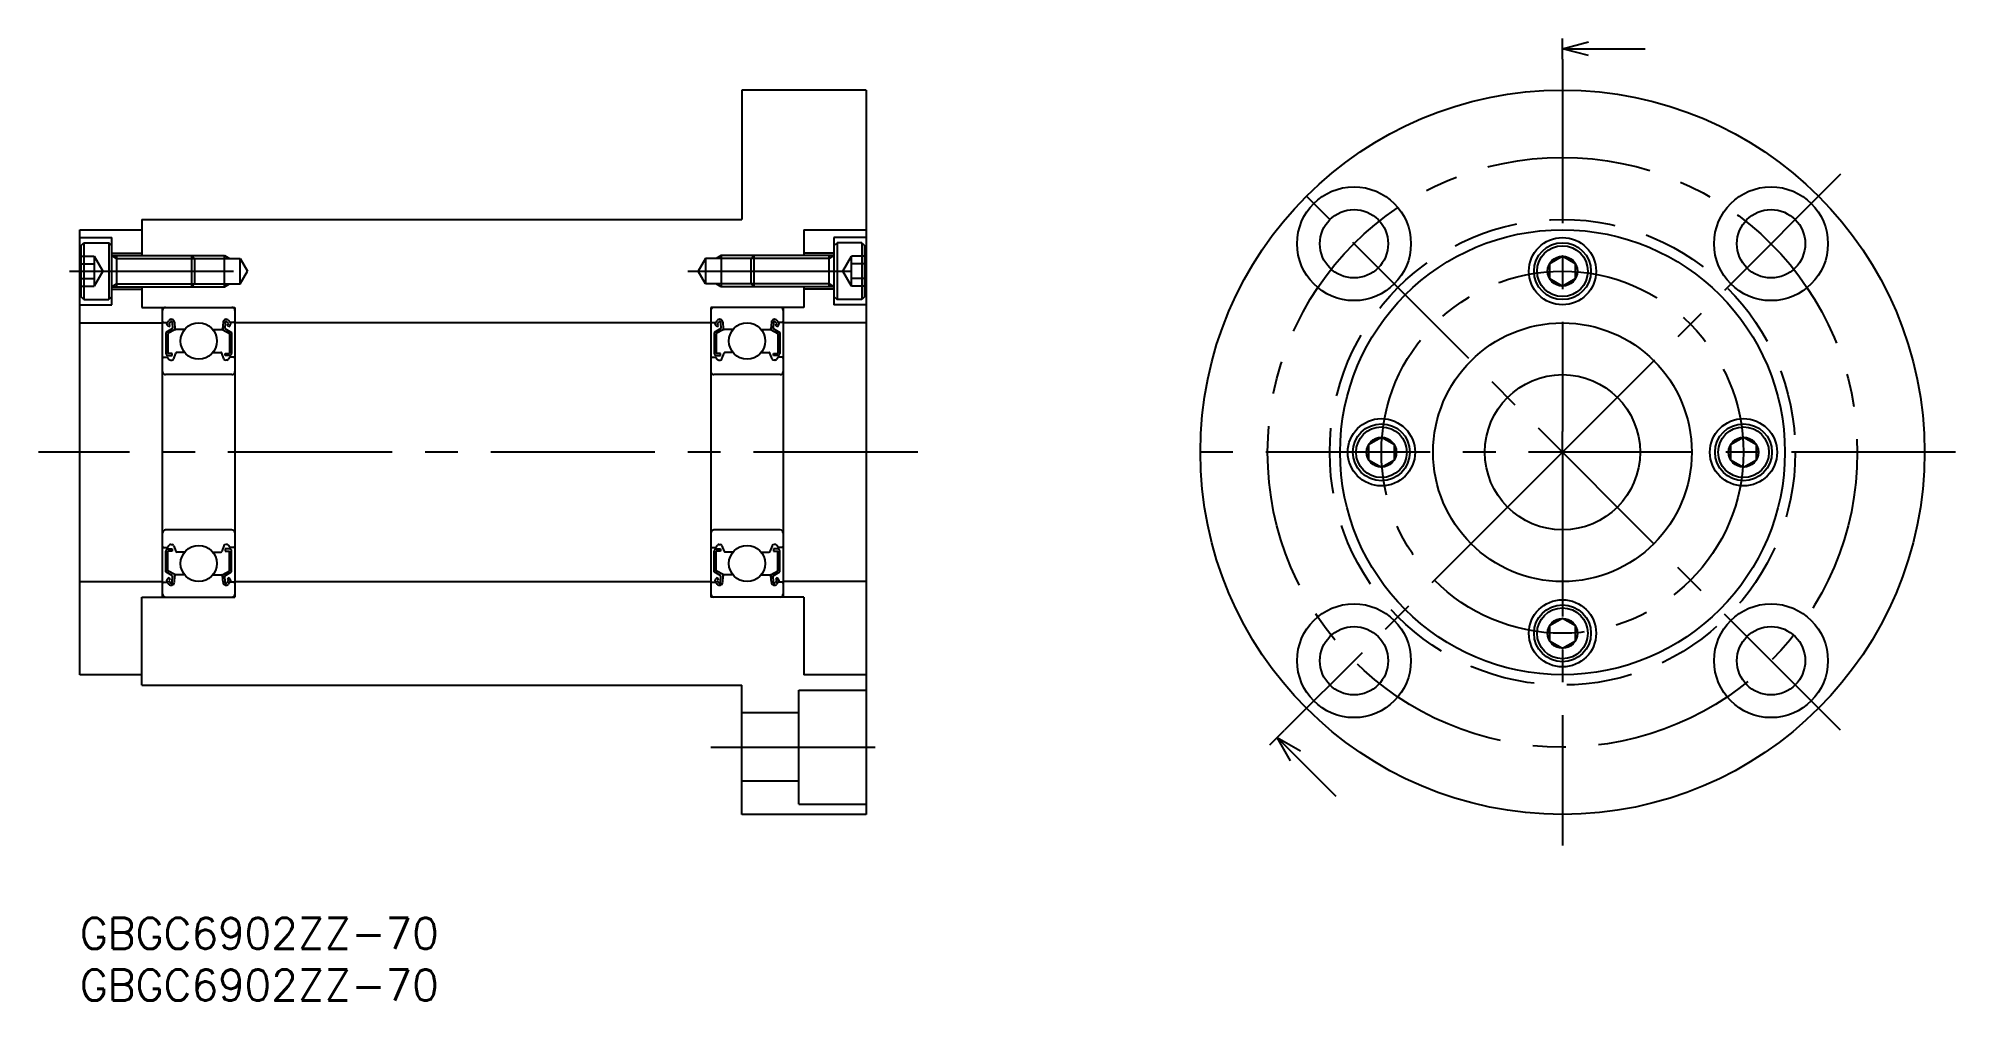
# Model space of a CAD drawing. Extents: x -4 to 181, y -8 to 85.
import ezdxf

# ---------------------------------------------------------------- set-up
doc = ezdxf.new("R2010")
doc.units = 0
doc.header["$LTSCALE"] = 0.5
doc.linetypes.add('CENTER', pattern=[50.8, 31.75, -6.35, 6.35, -6.35])
doc.linetypes.add('DASHED', pattern=[19.05, 12.7, -6.35])
doc.layers.get('0').update_dxf_attribs({"linetype": 'CONTINUOUS'})
for name, color, linetype in [('MSM_CENTER', 1, 'CENTER'), ('MSM_CONTINUOUS', 7, 'CONTINUOUS'), ('MSM_DASHED', 4, 'DASHED'), ('MSM_NARROW', 5, 'CONTINUOUS'), ('MSM_PART_NUMBER', 7, 'CONTINUOUS')]:
    doc.layers.add(name, color=color, linetype=linetype)
doc.styles.get("Standard").update_dxf_attribs({"font": 'txt.shx', "height": 3, "bigfont": 'bigfont.shx'})

# ---------------------------------------------------------------- blocks, each defined once
blk = doc.blocks.new('*U7')
at = {"layer": 'MSM_PART_NUMBER'}
blk.add_text('GBGC6902ZZ-70', height=3, dxfattribs=at).set_placement((0, -3))
blk = doc.blocks.new('*U8')
at = {"layer": 'MSM_PART_NUMBER'}
blk.add_text('GBGC6902ZZ-70', height=3, dxfattribs=at).set_placement((0, -8))
blk = doc.blocks.new('_OPEN30')
at = {"color": 0, "linetype": 'BYBLOCK'}
for p, q in [((-1, 0.268), (0, 0)), ((0, 0), (-1, -0.268)), ((0, 0), (-1, 0))]:
    blk.add_line(p, q, dxfattribs=at)
blk = doc.blocks.new('*U2')
at = {"color": 7, "linetype": 'CONTINUOUS'}
blk.add_lwpolyline([(595.34, 147.9), (600.84, 147.9)], dxfattribs=at)
at = {"color": 7, "linetype": 'CONTINUOUS', "xscale": 2.5, "yscale": 2.5, "zscale": 2.5, "rotation": 180}
blk.add_blockref('_OPEN30', (592.84, 147.9), dxfattribs=at)
blk = doc.blocks.new('*U1')
at = {"color": 7, "linetype": 'CONTINUOUS'}
blk.add_lwpolyline([(595.34, 94.1), (600.84, 94.1)], dxfattribs=at)
at = {"color": 7, "linetype": 'CONTINUOUS', "xscale": 2.5, "yscale": 2.5, "zscale": 2.5, "rotation": 180}
blk.add_blockref('_OPEN30', (592.84, 94.1), dxfattribs=at)

msp = doc.modelspace()

# ---------------------------------------------------------------- linework, layer by layer
at = {"layer": 'MSM_CENTER'}
for p, q in [((143.32, 83), (143.32, 47)), ((170.19, 18.13), (116.45, 71.87)), ((170.19, 71.87), (143.32, 45)), ((-1, 62.5), (17.21, 62.5)), ((58.79, 62.5), (77, 62.5)), ((81, 45), (-4, 45)), ((181.32, 45), (105.32, 45)), ((143.32, 45), (143.32, 7)), ((141.91, 43.59), (116.45, 18.13)), ((61, 16.5), (79, 16.5))]:
    msp.add_line(p, q, dxfattribs=at)
for radius in [28.5, 17.5]:
    msp.add_circle((143.32, 45), radius, dxfattribs=at)
at = {"layer": 'MSM_CONTINUOUS'}
for p, q in [((143.32, 83), (143.32, 85)), ((76, 80), (64, 80)), ((64, 80), (64, 67.5)), ((76, 80), (76, 10)), ((6, 67.5), (64, 67.5)), ((6, 67.5), (6, 64)), ((0, 66.5), (6, 66.5)), ((0, 23.5), (0, 66.5)), ((0, 65.75), (3.1, 65.75)), ((0.1, 64.95), (0.4, 65.25)), ((0.1, 64.95), (0.1, 60.05)), ((0.4, 65.25), (2.8, 65.25)), ((0.4, 65.25), (0.4, 59.75)), ((3.1, 64.95), (2.8, 65.25)), ((2.8, 65.25), (2.8, 59.75)), ((3.1, 59.25), (3.1, 65.75)), ((70, 66.5), (76, 66.5)), ((70, 66.5), (70, 64)), ((76, 65.75), (72.9, 65.75)), ((72.9, 65.75), (72.9, 59.25)), ((72.9, 64.95), (73.2, 65.25)), ((75.6, 65.25), (73.2, 65.25)), ((73.2, 65.25), (73.2, 59.75)), ((75.6, 65.25), (75.9, 64.95)), ((75.6, 65.25), (75.6, 59.75)), ((75.9, 60.05), (75.9, 64.95)), ((3.1, 64.25), (6, 64.25)), ((3.1, 64), (10.83, 64)), ((3.57, 64), (3.57, 61)), ((10.83, 61), (10.83, 64)), ((10.83, 64), (11.1, 63.73)), ((11.1, 63.73), (15.5, 63.73)), ((11.1, 63.73), (11.1, 61.27)), ((14, 61), (14, 64)), ((15.5, 61.27), (15.5, 63.73)), ((15.5, 63.73), (16.21, 62.5)), ((60.5, 63.73), (59.79, 62.5)), ((64.9, 63.73), (60.5, 63.73)), ((60.5, 63.73), (60.5, 61.27)), ((62, 64), (62, 61)), ((64.9, 63.73), (65.17, 64)), ((64.9, 61.27), (64.9, 63.73)), ((72.9, 64), (65.17, 64)), ((65.17, 64), (65.17, 61)), ((72.9, 64.25), (70, 64.25)), ((72.43, 61), (72.43, 64)), ((143.32, 63.94), (142.07, 63.22)), ((142.07, 63.22), (142.07, 61.78)), ((144.57, 63.22), (143.32, 63.94)), ((144.57, 61.78), (144.57, 63.22)), ((11.1, 61.27), (10.83, 61)), ((11.1, 61.27), (15.5, 61.27)), ((15.5, 61.27), (16.21, 62.5)), ((60.5, 61.27), (59.79, 62.5)), ((64.9, 61.27), (60.5, 61.27)), ((65.17, 61), (64.9, 61.27)), ((142.07, 61.78), (143.32, 61.06)), ((143.32, 61.06), (144.57, 61.78)), ((0.4, 59.75), (0.1, 60.05)), ((0.4, 59.75), (2.8, 59.75)), ((3.1, 60.05), (2.8, 59.75)), ((3.1, 61), (10.83, 61)), ((3.1, 60.75), (6, 60.75)), ((6, 61), (6, 59)), ((72.9, 61), (65.17, 61)), ((70, 61), (70, 59)), ((72.9, 60.75), (70, 60.75)), ((72.9, 60.05), (73.2, 59.75)), ((75.6, 59.75), (73.2, 59.75)), ((75.9, 60.05), (75.6, 59.75)), ((0, 59.25), (3.1, 59.25)), ((0, 57.5), (8, 57.5)), ((6, 59), (15, 59)), ((8, 31), (8, 59)), ((8.1, 57.55), (8.46, 57.55)), ((8.45, 57.54), (8.62, 57.74)), ((8.6, 57.41), (8.77, 57.61)), ((8.95, 57.55), (8.98, 56.95)), ((9.15, 57.57), (9.2, 56.94)), ((13.85, 57.57), (13.8, 56.94)), ((14.05, 57.55), (14.02, 56.95)), ((14.4, 57.41), (14.23, 57.61)), ((14.55, 57.54), (14.38, 57.74)), ((14.9, 57.55), (14.54, 57.55)), ((15, 59), (15, 31)), ((61, 57.5), (15, 57.5)), ((61, 59), (61, 31)), ((70, 59), (61, 59)), ((61.1, 57.55), (61.46, 57.55)), ((61.45, 57.54), (61.62, 57.74)), ((61.6, 57.41), (61.77, 57.61)), ((61.95, 57.55), (61.98, 56.95)), ((62.15, 57.57), (62.2, 56.94)), ((66.85, 57.57), (66.8, 56.94)), ((67.05, 57.55), (67.02, 56.95)), ((67.4, 57.41), (67.23, 57.61)), ((67.55, 57.54), (67.38, 57.74)), ((67.9, 57.55), (67.54, 57.55)), ((68, 59), (68, 31)), ((76, 57.5), (68, 57.5)), ((76, 59.25), (72.9, 59.25)), ((8.98, 56.95), (8.33, 56.57)), ((8.33, 56.57), (8.33, 54.55)), ((8.6, 57.12), (8.46, 57.27)), ((9.18, 56.83), (8.53, 56.46)), ((8.53, 56.46), (8.53, 54.55)), ((8.74, 57.27), (8.6, 57.41)), ((8.6, 57.12), (8.74, 57.27)), ((9.18, 57.2), (9.18, 56.83)), ((10.14, 56.85), (9.3, 56.85)), ((12.86, 56.85), (13.7, 56.85)), ((13.82, 57.2), (13.82, 56.83)), ((13.82, 56.83), (14.47, 56.46)), ((14.02, 56.95), (14.67, 56.57)), ((14.26, 57.27), (14.4, 57.41)), ((14.4, 57.12), (14.26, 57.27)), ((14.4, 57.12), (14.54, 57.27)), ((14.47, 56.46), (14.47, 54.55)), ((14.67, 56.57), (14.67, 54.55)), ((61.98, 56.95), (61.33, 56.57)), ((61.33, 56.57), (61.33, 54.55)), ((61.6, 57.12), (61.46, 57.27)), ((62.18, 56.83), (61.53, 56.46)), ((61.53, 56.46), (61.53, 54.55)), ((61.74, 57.27), (61.6, 57.41)), ((61.6, 57.12), (61.74, 57.27)), ((62.18, 57.2), (62.18, 56.83)), ((63.14, 56.85), (62.3, 56.85)), ((65.86, 56.85), (66.7, 56.85)), ((66.82, 57.2), (66.82, 56.83)), ((66.82, 56.83), (67.47, 56.46)), ((67.02, 56.95), (67.67, 56.57)), ((67.26, 57.27), (67.4, 57.41)), ((67.4, 57.12), (67.26, 57.27)), ((67.4, 57.12), (67.54, 57.27)), ((67.47, 56.46), (67.47, 54.55)), ((67.67, 56.57), (67.67, 54.55)), ((8.1, 54.2), (8.45, 54.2)), ((8.45, 54.2), (8.64, 53.97)), ((8.93, 54.55), (8.53, 54.55)), ((8.53, 54.35), (8.93, 54.35)), ((8.79, 53.9), (8.89, 53.9)), ((8.93, 54.35), (8.93, 54.55)), ((9.08, 54.03), (9.28, 54.58)), ((10.14, 54.65), (9.37, 54.65)), ((12.86, 54.65), (13.63, 54.65)), ((13.92, 54.03), (13.72, 54.58)), ((14.07, 54.35), (14.07, 54.55)), ((14.07, 54.55), (14.47, 54.55)), ((14.47, 54.35), (14.07, 54.35)), ((14.21, 53.9), (14.11, 53.9)), ((14.55, 54.2), (14.36, 53.97)), ((14.9, 54.2), (14.55, 54.2)), ((61.1, 54.2), (61.45, 54.2)), ((61.45, 54.2), (61.64, 53.97)), ((61.93, 54.55), (61.53, 54.55)), ((61.53, 54.35), (61.93, 54.35)), ((61.79, 53.9), (61.89, 53.9)), ((61.93, 54.35), (61.93, 54.55)), ((62.08, 54.03), (62.28, 54.58)), ((63.14, 54.65), (62.37, 54.65)), ((65.86, 54.65), (66.63, 54.65)), ((66.92, 54.03), (66.72, 54.58)), ((67.07, 54.35), (67.07, 54.55)), ((67.07, 54.55), (67.47, 54.55)), ((67.47, 54.35), (67.07, 54.35)), ((67.21, 53.9), (67.11, 53.9)), ((67.55, 54.2), (67.36, 53.97)), ((67.9, 54.2), (67.55, 54.2)), ((14.7, 52.5), (8.3, 52.5)), ((67.7, 52.5), (61.3, 52.5)), ((125.82, 46.44), (124.57, 45.72)), ((127.07, 45.72), (125.82, 46.44)), ((143.32, 45), (143.32, 47)), ((160.82, 46.44), (159.57, 45.72)), ((162.07, 45.72), (160.82, 46.44)), ((124.57, 45.72), (124.57, 44.28)), ((127.07, 44.28), (127.07, 45.72)), ((141.91, 43.59), (143.32, 45)), ((159.57, 45.72), (159.57, 44.28)), ((162.07, 44.28), (162.07, 45.72)), ((124.57, 44.28), (125.82, 43.56)), ((125.82, 43.56), (127.07, 44.28)), ((159.57, 44.28), (160.82, 43.56)), ((160.82, 43.56), (162.07, 44.28)), ((14.7, 37.5), (8.3, 37.5)), ((67.7, 37.5), (61.3, 37.5)), ((8.1, 35.8), (8.45, 35.8)), ((8.33, 33.43), (8.33, 35.45)), ((8.45, 35.8), (8.64, 36.03)), ((8.53, 35.65), (8.93, 35.65)), ((8.93, 35.45), (8.53, 35.45)), ((8.53, 33.54), (8.53, 35.45)), ((8.79, 36.1), (8.89, 36.1)), ((8.93, 35.65), (8.93, 35.45)), ((9.08, 35.97), (9.28, 35.42)), ((10.14, 35.35), (9.37, 35.35)), ((12.86, 35.35), (13.63, 35.35)), ((13.92, 35.97), (13.72, 35.42)), ((14.07, 35.65), (14.07, 35.45)), ((14.47, 35.65), (14.07, 35.65)), ((14.07, 35.45), (14.47, 35.45)), ((14.21, 36.1), (14.11, 36.1)), ((14.55, 35.8), (14.36, 36.03)), ((14.47, 33.54), (14.47, 35.45)), ((14.9, 35.8), (14.55, 35.8)), ((14.67, 33.43), (14.67, 35.45)), ((61.1, 35.8), (61.45, 35.8)), ((61.33, 33.43), (61.33, 35.45)), ((61.45, 35.8), (61.64, 36.03)), ((61.53, 35.65), (61.93, 35.65)), ((61.93, 35.45), (61.53, 35.45)), ((61.53, 33.54), (61.53, 35.45)), ((61.79, 36.1), (61.89, 36.1)), ((61.93, 35.65), (61.93, 35.45)), ((62.08, 35.97), (62.28, 35.42)), ((63.14, 35.35), (62.37, 35.35)), ((65.86, 35.35), (66.63, 35.35)), ((66.92, 35.97), (66.72, 35.42)), ((67.07, 35.65), (67.07, 35.45)), ((67.47, 35.65), (67.07, 35.65)), ((67.07, 35.45), (67.47, 35.45)), ((67.21, 36.1), (67.11, 36.1)), ((67.55, 35.8), (67.36, 36.03)), ((67.47, 33.54), (67.47, 35.45)), ((67.9, 35.8), (67.55, 35.8)), ((67.67, 33.43), (67.67, 35.45)), ((8.98, 33.05), (8.33, 33.43)), ((9.18, 33.17), (8.53, 33.54)), ((13.82, 33.17), (14.47, 33.54)), ((14.02, 33.05), (14.67, 33.43)), ((61.98, 33.05), (61.33, 33.43)), ((62.18, 33.17), (61.53, 33.54)), ((66.82, 33.17), (67.47, 33.54)), ((67.02, 33.05), (67.67, 33.43)), ((0, 32.5), (8, 32.5)), ((8.1, 32.45), (8.46, 32.45)), ((8.45, 32.46), (8.62, 32.26)), ((8.6, 32.88), (8.46, 32.73)), ((8.6, 32.88), (8.74, 32.73)), ((8.74, 32.73), (8.6, 32.59)), ((8.6, 32.59), (8.77, 32.39)), ((8.95, 32.45), (8.98, 33.05)), ((9.15, 32.43), (9.2, 33.06)), ((9.18, 32.8), (9.18, 33.17)), ((10.14, 33.15), (9.3, 33.15)), ((12.86, 33.15), (13.7, 33.15)), ((13.85, 32.43), (13.8, 33.06)), ((13.82, 32.8), (13.82, 33.17)), ((14.05, 32.45), (14.02, 33.05)), ((14.4, 32.59), (14.23, 32.39)), ((14.4, 32.88), (14.26, 32.73)), ((14.26, 32.73), (14.4, 32.59)), ((14.55, 32.46), (14.38, 32.26)), ((14.4, 32.88), (14.54, 32.73)), ((14.9, 32.45), (14.54, 32.45)), ((15, 32.5), (61, 32.5)), ((61.1, 32.45), (61.46, 32.45)), ((61.45, 32.46), (61.62, 32.26)), ((61.6, 32.88), (61.46, 32.73)), ((61.6, 32.88), (61.74, 32.73)), ((61.74, 32.73), (61.6, 32.59)), ((61.6, 32.59), (61.77, 32.39)), ((61.95, 32.45), (61.98, 33.05)), ((62.15, 32.43), (62.2, 33.06)), ((62.18, 32.8), (62.18, 33.17)), ((63.14, 33.15), (62.3, 33.15)), ((65.86, 33.15), (66.7, 33.15)), ((66.85, 32.43), (66.8, 33.06)), ((66.82, 32.8), (66.82, 33.17)), ((67.05, 32.45), (67.02, 33.05)), ((67.4, 32.59), (67.23, 32.39)), ((67.4, 32.88), (67.26, 32.73)), ((67.26, 32.73), (67.4, 32.59)), ((67.55, 32.46), (67.38, 32.26)), ((67.4, 32.88), (67.54, 32.73)), ((67.9, 32.45), (67.54, 32.45)), ((76, 32.5), (68, 32.5)), ((6, 22.5), (6, 31)), ((6, 31), (15, 31)), ((70, 31), (61, 31)), ((70, 31), (70, 23.5)), ((143.32, 28.94), (142.07, 28.22)), ((142.07, 28.22), (142.07, 26.78)), ((144.57, 28.22), (143.32, 28.94)), ((144.57, 26.78), (144.57, 28.22)), ((142.07, 26.78), (143.32, 26.06)), ((143.32, 26.06), (144.57, 26.78)), ((6, 23.5), (0, 23.5)), ((6, 22.5), (64, 22.5)), ((64, 10), (64, 22.5)), ((76, 23.5), (70, 23.5)), ((69.5, 11), (69.5, 22)), ((69.5, 22), (76, 22)), ((69.5, 19.8), (64, 19.8)), ((115.04, 16.72), (116.45, 18.13)), ((69.5, 13.2), (64, 13.2)), ((76, 10), (64, 10)), ((69.5, 11), (76, 11))]:
    msp.add_line(p, q, dxfattribs=at)
for centre, radius in [((143.32, 45), 35), ((123.17, 65.15), 5.5), ((163.48, 65.15), 5.5), ((123.17, 65.15), 3.3), ((163.48, 65.15), 3.3), ((143.32, 45), 21.5), ((143.32, 62.5), 3.25), ((143.32, 62.5), 2.75), ((143.32, 62.5), 2.45), ((143.32, 62.5), 1.44), ((11.5, 55.75), 1.75), ((64.5, 55.75), 1.75), ((143.32, 45), 12.5), ((143.32, 45), 7.5), ((125.82, 45), 3.25), ((160.82, 45), 3.25), ((125.82, 45), 2.75), ((125.82, 45), 2.45), ((125.82, 45), 1.44), ((160.82, 45), 2.75), ((160.82, 45), 2.45), ((160.82, 45), 1.44), ((11.5, 34.25), 1.75), ((64.5, 34.25), 1.75), ((123.17, 24.85), 5.5), ((143.32, 27.5), 3.25), ((143.32, 27.5), 2.75), ((143.32, 27.5), 2.45), ((163.48, 24.85), 5.5), ((123.17, 24.85), 3.3), ((143.32, 27.5), 1.44), ((163.48, 24.85), 3.3)]:
    msp.add_circle(centre, radius, dxfattribs=at)
for centre, radius, start, end in [((8.3, 58.7), 0.3, 90, 180), ((8.1, 57.65), 0.1, 180, 270), ((8.6, 57.41), 0.2, 140.1364, 224.998), ((8.85, 57.55), 0.3, 4.9347, 140.1364), ((8.85, 57.55), 0.1, 3.1017, 139.9503), ((14.15, 57.55), 0.3, 39.8636, 175.0653), ((14.15, 57.55), 0.1, 40.0497, 176.8983), ((14.4, 57.41), 0.2, 315.002, 39.8636), ((14.7, 58.7), 0.3, 0, 90), ((14.9, 57.65), 0.1, 270, 0), ((61.3, 58.7), 0.3, 90, 180), ((61.1, 57.65), 0.1, 180, 270), ((61.6, 57.41), 0.2, 140.1364, 224.998), ((61.85, 57.55), 0.3, 4.9347, 140.1364), ((61.85, 57.55), 0.1, 3.1017, 139.9503), ((67.15, 57.55), 0.3, 39.8636, 175.0653), ((67.15, 57.55), 0.1, 40.0497, 176.8983), ((67.4, 57.41), 0.2, 315.002, 39.8636), ((67.7, 58.7), 0.3, 0, 90), ((67.9, 57.65), 0.1, 270, 0), ((9.3, 56.95), 0.1, 184.9347, 270), ((13.7, 56.95), 0.1, 270, 355.0653), ((62.3, 56.95), 0.1, 184.9347, 270), ((66.7, 56.95), 0.1, 270, 355.0653), ((8.1, 54.1), 0.1, 90, 180), ((8.53, 54.55), 0.2, 180, 270), ((8.79, 54.1), 0.2, 219.9772, 270), ((8.89, 54.1), 0.2, 270, 339.9926), ((9.37, 54.55), 0.1, 90, 159.9926), ((13.63, 54.55), 0.1, 20.0074, 90), ((14.11, 54.1), 0.2, 200.0074, 270), ((14.21, 54.1), 0.2, 270, 320.0228), ((14.47, 54.55), 0.2, 270, 0), ((14.9, 54.1), 0.1, 0, 90), ((61.1, 54.1), 0.1, 90, 180), ((61.53, 54.55), 0.2, 180, 270), ((61.79, 54.1), 0.2, 219.9772, 270), ((61.89, 54.1), 0.2, 270, 339.9926), ((62.37, 54.55), 0.1, 90, 159.9926), ((66.63, 54.55), 0.1, 20.0074, 90), ((67.11, 54.1), 0.2, 200.0074, 270), ((67.21, 54.1), 0.2, 270, 320.0228), ((67.47, 54.55), 0.2, 270, 0), ((67.9, 54.1), 0.1, 0, 90), ((8.3, 52.8), 0.3, 180, 270), ((14.7, 52.8), 0.3, 270, 0), ((61.3, 52.8), 0.3, 180, 270), ((67.7, 52.8), 0.3, 270, 0), ((8.3, 37.2), 0.3, 90, 180), ((14.7, 37.2), 0.3, 0, 90), ((61.3, 37.2), 0.3, 90, 180), ((67.7, 37.2), 0.3, 0, 90), ((8.1, 35.9), 0.1, 180, 270), ((8.53, 35.45), 0.2, 90, 180), ((8.79, 35.9), 0.2, 90, 140.0228), ((8.89, 35.9), 0.2, 20.0074, 90), ((9.37, 35.45), 0.1, 200.0074, 270), ((13.63, 35.45), 0.1, 270, 339.9926), ((14.11, 35.9), 0.2, 90, 159.9926), ((14.21, 35.9), 0.2, 39.9772, 90), ((14.47, 35.45), 0.2, 0, 90), ((14.9, 35.9), 0.1, 270, 0), ((61.1, 35.9), 0.1, 180, 270), ((61.53, 35.45), 0.2, 90, 180), ((61.79, 35.9), 0.2, 90, 140.0228), ((61.89, 35.9), 0.2, 20.0074, 90), ((62.37, 35.45), 0.1, 200.0074, 270), ((66.63, 35.45), 0.1, 270, 339.9926), ((67.11, 35.9), 0.2, 90, 159.9926), ((67.21, 35.9), 0.2, 39.9772, 90), ((67.47, 35.45), 0.2, 0, 90), ((67.9, 35.9), 0.1, 270, 0), ((8.1, 32.35), 0.1, 90, 180), ((8.6, 32.59), 0.2, 135.002, 219.8636), ((8.85, 32.45), 0.3, 219.8636, 355.0653), ((8.85, 32.45), 0.1, 220.0497, 356.8983), ((9.3, 33.05), 0.1, 90, 175.0653), ((13.7, 33.05), 0.1, 4.9347, 90), ((14.15, 32.45), 0.3, 184.9347, 320.1364), ((14.15, 32.45), 0.1, 183.1017, 319.9503), ((14.4, 32.59), 0.2, 320.1364, 44.998), ((14.9, 32.35), 0.1, 0, 90), ((61.1, 32.35), 0.1, 90, 180), ((61.6, 32.59), 0.2, 135.002, 219.8636), ((61.85, 32.45), 0.3, 219.8636, 355.0653), ((61.85, 32.45), 0.1, 220.0497, 356.8983), ((62.3, 33.05), 0.1, 90, 175.0653), ((66.7, 33.05), 0.1, 4.9347, 90), ((67.15, 32.45), 0.3, 184.9347, 320.1364), ((67.15, 32.45), 0.1, 183.1017, 319.9503), ((67.4, 32.59), 0.2, 320.1364, 44.998), ((67.9, 32.35), 0.1, 0, 90), ((8.3, 31.3), 0.3, 180, 270), ((14.7, 31.3), 0.3, 270, 0), ((61.3, 31.3), 0.3, 180, 270), ((67.7, 31.3), 0.3, 270, 0)]:
    msp.add_arc(centre, radius, start, end, dxfattribs=at)
at = {"layer": 'MSM_DASHED'}
for p, q in [((0.1, 63.94), (1.4, 63.94)), ((0.1, 63.22), (1.4, 63.22)), ((1.4, 63.94), (1.4, 61.06)), ((1.4, 63.94), (2.23, 62.5)), ((73.77, 62.5), (74.6, 63.94)), ((74.6, 61.06), (74.6, 63.94)), ((75.9, 63.94), (74.6, 63.94)), ((75.9, 63.22), (74.6, 63.22)), ((0.1, 61.78), (1.4, 61.78)), ((2.23, 62.5), (1.4, 61.06)), ((74.6, 61.06), (73.77, 62.5)), ((75.9, 61.78), (74.6, 61.78)), ((0.1, 61.06), (1.4, 61.06)), ((75.9, 61.06), (74.6, 61.06))]:
    msp.add_line(p, q, dxfattribs=at)
msp.add_circle((143.32, 45), 22.5, dxfattribs=at)
at = {"layer": 'MSM_NARROW'}
for p, q in [((3.1, 64), (3.57, 63.73)), ((3.57, 63.73), (11.1, 63.73)), ((10.83, 64), (14, 64)), ((14, 64), (14.47, 63.73)), ((62, 64), (61.53, 63.73)), ((65.17, 64), (62, 64)), ((72.43, 63.73), (64.9, 63.73)), ((72.9, 64), (72.43, 63.73)), ((3.1, 61), (3.57, 61.27)), ((3.57, 61.27), (11.1, 61.27)), ((14, 61), (14.47, 61.27)), ((62, 61), (61.53, 61.27)), ((72.43, 61.27), (64.9, 61.27)), ((72.9, 61), (72.43, 61.27)), ((10.83, 61), (14, 61)), ((65.17, 61), (62, 61))]:
    msp.add_line(p, q, dxfattribs=at)

# ---------------------------------------------------------------- block references
at = {"layer": 'MSM_CONTINUOUS'}
for name, p in [('*U2', (-449.52, -63.9)), ('*U7', (0, 0)), ('*U8', (0, 0))]:
    msp.add_blockref(name, p, dxfattribs=at)
at = {"layer": 'MSM_CONTINUOUS', "rotation": 315}
msp.add_blockref('*U1', (-370, 370.09), dxfattribs=at)

doc.saveas('drawing.dxf')
